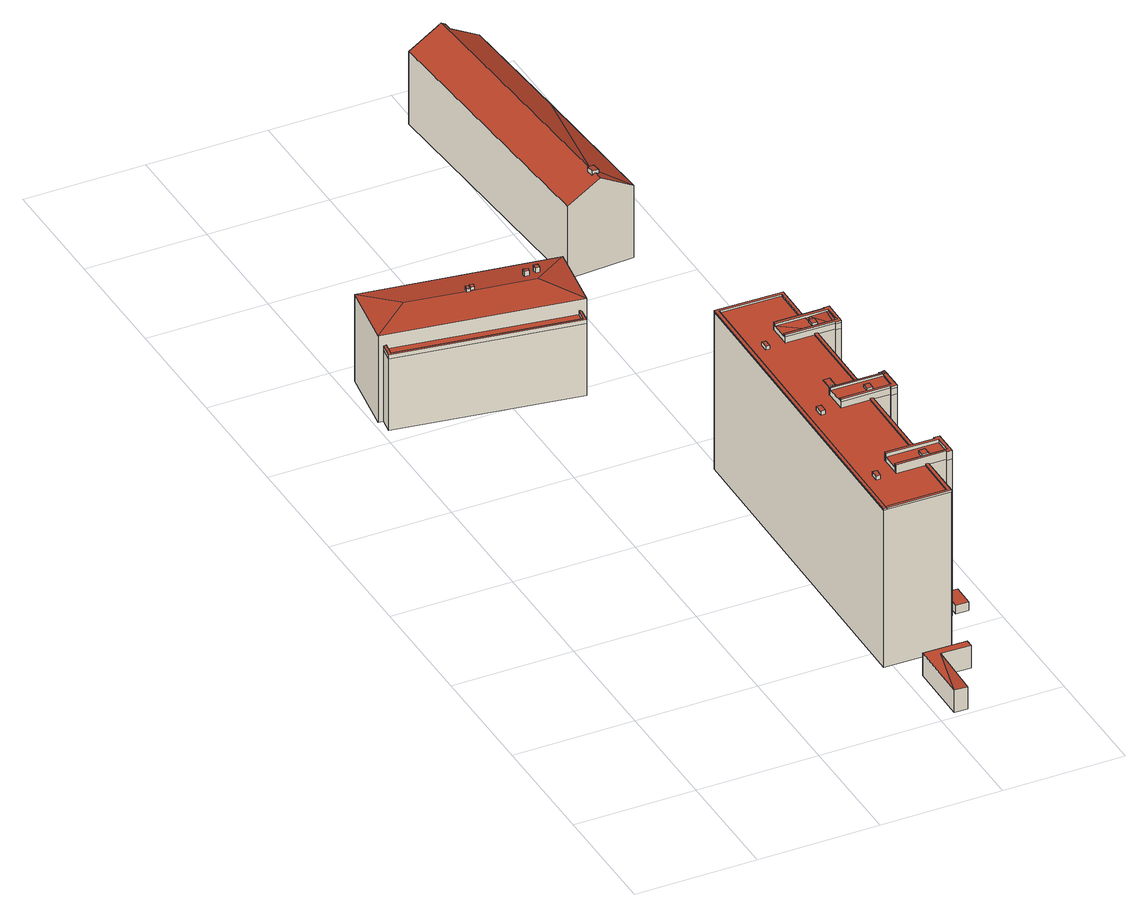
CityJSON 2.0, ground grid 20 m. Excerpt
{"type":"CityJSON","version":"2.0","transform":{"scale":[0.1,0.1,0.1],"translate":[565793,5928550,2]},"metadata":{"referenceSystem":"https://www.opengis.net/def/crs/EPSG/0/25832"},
"CityObjects":{
"building1":{"type":"Building","attributes":{"Grundfläche 2D":"29.822754","Grundhöhe NN":"2.623"},"geometry":[{"type":"Solid","lod":"3","boundaries":[[[[0,1,2]],[[3,4,0,2,5]],[[6,7,2,1]],[[7,8,5,2]],[[8,9,3,5]],[[9,10,4,3]],[[10,11,0,4]],[[11,6,1,0]],[[6,11,10,9,8,7]]]],"semantics":{"surfaces":[{"type":"RoofSurface"},{"type":"WallSurface"},{"type":"GroundSurface"}],"values":[[0,0,1,1,1,1,1,1,2]]}}]},
"building2":{"type":"Building","attributes":{"Grundfläche 2D":"435.287577","Grundhöhe NN":"2.024"},"children":["building2-1","building2-2","building2-3","building2-4"],"geometry":[{"type":"Solid","lod":"3","boundaries":[[[[12,13,14,15,16,17,18,19]],[[20,21,22,23,24,25,26,27]],[[20,27,28]],[[29,24,23]],[[26,25,24,29,28,27]],[[30,31,32,33]],[[34,35,13,12]],[[35,36,14,13]],[[36,37,15,14]],[[33,32,17,16]],[[17,32,31,18]],[[31,30,19,18]],[[34,12,19,30,33,16,15,37,38,39,23,22,21,20,40,41]],[[29,23,39,42]],[[28,29,42,43]],[[20,28,43,40]],[[35,34,41,44]],[[36,35,44,45]],[[37,36,45,38]],[[39,38,45,44,41,40,43,42]]]],"semantics":{"surfaces":[{"type":"RoofSurface"},{"type":"WallSurface"},{"type":"GroundSurface"}],"values":[[0,0,0,0,0,0,1,1,1,1,1,1,1,1,1,1,1,1,1,2]]}}]},
"building2-1":{"type":"BuildingInstallation","parents":["building2"],"geometry":[{"type":"MultiSurface","lod":"3","boundaries":[[[46,47,48,49]],[[49,48,50,51]],[[46,49,51,52]],[[47,46,52,53]],[[48,47,53,50]]],"semantics":{"surfaces":[{"type":"RoofSurface"},{"type":"WallSurface"}],"values":[0,1,1,1,1]}}]},
"building2-2":{"type":"BuildingInstallation","parents":["building2"],"geometry":[{"type":"MultiSurface","lod":"3","boundaries":[[[54,55,56,57,58,59,60,61,62]],[[26,63,58,57,56,55,64,65]],[[66,60,59,58,63,67]],[[68,69,54,62,61,60,66,25]],[[55,54,69,64]]],"semantics":{"surfaces":[{"type":"RoofSurface"},{"type":"WallSurface"}],"values":[0,1,1,1,1]}}]},
"building2-3":{"type":"BuildingInstallation","parents":["building2"],"geometry":[{"type":"MultiSurface","lod":"3","boundaries":[[[70,71,72,73,74]],[[75,76,72,71]],[[76,77,78,74,73,72]],[[70,74,78,79]],[[79,75,71,70]]],"semantics":{"surfaces":[{"type":"RoofSurface"},{"type":"WallSurface"}],"values":[0,1,1,1,1]}}]},
"building2-4":{"type":"BuildingInstallation","parents":["building2"],"geometry":[{"type":"MultiSurface","lod":"3","boundaries":[[[80,81,82,83]],[[83,82,84,85]],[[80,83,85,86]],[[81,80,86,87]],[[82,81,87,84]]],"semantics":{"surfaces":[{"type":"RoofSurface"},{"type":"WallSurface"}],"values":[0,1,1,1,1]}}]},
"building3":{"type":"Building","attributes":{"Grundfläche 2D":"692.890060","Grundhöhe NN":"2.832"},"children":["building3-1","building3-2","building3-3","building3-4","building3-5","building3-6","building3-7","building3-8","building3-9","building3-10","building3-11","building3-12","building3-13","building3-14","building3-15"],"geometry":[{"type":"MultiSurface","lod":"3","boundaries":[[[88,89,90,91,92,93,94,95,96]],[[97,98,99,100,101,102,103,104,105,106,107,108,109,110,111,112,113,114,115,116,117,118,119,120,121,122,123,124]],[[125,126,127,128],[129,130,131,132]],[[133,134,135,136]],[[137,138,139,140]],[[141,142,143,144]],[[145,143,142,136,135,139,138,146]],[[147,148,141,144,149,150,137,140,151]],[[152,147,151]],[[134,133,153,154,155,156,157]],[[158,159,160,161],[162,163,164,165]],[[166,167,168,169]],[[170,171,167]],[[171,168,167]],[[167,172,173,174,175,176,177,170]],[[178,171,170]],[[179,168,171]],[[180,181,182,183,184,185]],[[186,187,188,189]],[[190,191,192,193]],[[194,117,90,89]],[[91,116,115,92]],[[93,92,115,114]],[[94,93,114,113]],[[195,196,96,95]],[[196,197,88,96]],[[197,194,89,88]],[[198,199,200,201,202,203]],[[198,203,204,205]],[[94,113,112,206,205,204,195,95]],[[109,207,152,151,206,112,111,110]],[[208,107,209,210,207,109,108,211]],[[210,209,212,213]],[[214,215,213,212,216,217]],[[214,217,201,200]],[[218,99,219,220,221,101,100,222]],[[220,219,223,224]],[[224,223,225,226]],[[226,225,227,228]],[[229,230,228,227,231,232]],[[229,232,233,234]],[[235,105,104,236,234,233,106,237]],[[101,221,160,159,236,104,103,102]],[[123,122,127,126]],[[236,159,166,169]],[[167,166,159,158]],[[172,167,158,161]],[[173,172,161,160]],[[160,221,174,173]],[[221,220,175,174]],[[220,224,176,175]],[[224,226,177,176]],[[177,226,228,178,170]],[[228,230,229,179,171,178]],[[229,234,168,179]],[[234,236,169,168]],[[238,239,240,119,241]],[[242,243,244,245]],[[246,219,99,247,248,249,250,251]],[[252,253,182,181,225,223,254,255]],[[256,257,209,107,258,259]],[[260,217,216,212,261,262]],[[201,217,260,263]],[[264,265,266,267]],[[98,268,269,270]],[[271,232,231,227,272,273]],[[106,233,274,275]],[[276,203,202,201,263,277]],[[195,204,278,279]],[[212,209,257,261]],[[248,247,99,98,270,249]],[[194,197,280,281]],[[238,241,119,118,282]],[[197,196,283,280]],[[118,117,194,281,282]],[[243,240,239,244]],[[265,242,245,266]],[[268,264,267,269]],[[254,223,219,246,251,250,252,255]],[[272,227,225,181,180,284]],[[233,232,271,274]],[[258,107,106,275,256,259]],[[204,203,276,278]],[[196,195,279,283]],[[253,285,183,182]],[[184,183,285,286]],[[185,184,286,287]],[[180,185,287,284]],[[288,289,189,188]],[[289,290,186,189]],[[290,291,187,186]],[[291,288,188,187]],[[292,293,193,192]],[[293,294,190,193]],[[294,295,191,190]],[[295,292,192,191]],[[257,256,275,274,271,273,272,284,287,286,285,253,252,250,249,270,269,267,266,245,244,239,238,282,281,280,283,279,278,276,277,263,260,262,261]],[[291,290,289,288]],[[295,294,293,292]]],"semantics":{"surfaces":[{"type":"RoofSurface"},{"type":"WallSurface"},{"type":"GroundSurface"}],"values":[0,0,0,0,0,0,0,0,0,0,0,0,0,0,0,0,0,0,0,0,1,1,1,1,1,1,1,1,1,1,1,1,1,1,1,1,1,1,1,1,1,1,1,1,1,1,1,1,1,1,1,1,1,1,1,1,1,1,1,1,1,1,1,1,1,1,1,1,1,1,1,1,1,1,1,1,1,1,1,1,1,1,1,1,1,1,1,1,1,1,1,1,1,1,1,1,2,2,2]}}]},
"building3-1":{"type":"BuildingInstallation","parents":["building3"],"geometry":[{"type":"MultiSurface","lod":"3","boundaries":[[[296,297,298,299]],[[299,298,300,301]],[[296,299,301,302]],[[297,296,302,303]],[[298,297,303,300]]],"semantics":{"surfaces":[{"type":"RoofSurface"},{"type":"WallSurface"}],"values":[0,1,1,1,1]}}]},
"building3-2":{"type":"BuildingInstallation","parents":["building3"],"geometry":[{"type":"MultiSurface","lod":"3","boundaries":[[[304,305,306,307,308,309,310,311,312,313,314,315]],[[310,309,124,123,126]],[[311,310,126,125]],[[312,311,125,128]],[[313,312,128,127]],[[313,127,122,121,314]],[[316,119,240,315,314,121,120,317]],[[315,240,243,304]],[[304,243,242,305]],[[305,242,265,306]],[[306,265,264,307]],[[307,264,268,308]],[[318,97,124,309,308,268,98,319]]],"semantics":{"surfaces":[{"type":"RoofSurface"},{"type":"WallSurface"}],"values":[0,1,1,1,1,1,1,1,1,1,1,1,1]}}]},
"building3-3":{"type":"BuildingInstallation","parents":["building3"],"geometry":[{"type":"MultiSurface","lod":"3","boundaries":[[[235,237,208,211]],[[106,107,208,237]],[[108,105,235,211]]],"semantics":{"surfaces":[{"type":"RoofSurface"},{"type":"WallSurface"}],"values":[0,1,1]}}]},
"building3-4":{"type":"BuildingInstallation","parents":["building3"],"geometry":[{"type":"MultiSurface","lod":"3","boundaries":[[[91,90,320,316,317,321]],[[118,320,90,117]],[[118,119,316,320]],[[321,317,120,322]],[[91,321,322,116]]],"semantics":{"surfaces":[{"type":"RoofSurface"},{"type":"WallSurface"}],"values":[0,1,1,1,1]}}]},
"building3-5":{"type":"BuildingInstallation","parents":["building3"],"geometry":[{"type":"MultiSurface","lod":"3","boundaries":[[[323,324,325,326]],[[326,325,162,165]],[[323,326,165,164]],[[324,323,164,163]],[[325,324,163,162]]],"semantics":{"surfaces":[{"type":"RoofSurface"},{"type":"WallSurface"}],"values":[0,1,1,1,1]}}]},
"building3-6":{"type":"BuildingInstallation","parents":["building3"],"geometry":[{"type":"MultiSurface","lod":"3","boundaries":[[[327,328,329,330]],[[330,329,331,332]],[[327,330,332,333]],[[328,327,333,334]],[[329,328,334,331]]],"semantics":{"surfaces":[{"type":"RoofSurface"},{"type":"WallSurface"}],"values":[0,1,1,1,1]}}]},
"building3-7":{"type":"BuildingInstallation","parents":["building3"],"geometry":[{"type":"MultiSurface","lod":"3","boundaries":[[[335,336,337,338]],[[338,337,339,340]],[[335,338,340,341]],[[336,335,341,342]],[[337,336,342,339]]],"semantics":{"surfaces":[{"type":"RoofSurface"},{"type":"WallSurface"}],"values":[0,1,1,1,1]}}]},
"building3-8":{"type":"BuildingInstallation","parents":["building3"],"geometry":[{"type":"MultiSurface","lod":"3","boundaries":[[[343,344,345,346]],[[137,150,346,345,146,138]],[[343,346,150,149]],[[143,145,344,343,149,144]],[[345,344,145,146]]],"semantics":{"surfaces":[{"type":"RoofSurface"},{"type":"WallSurface"}],"values":[0,1,1,1,1]}}]},
"building3-9":{"type":"BuildingInstallation","parents":["building3"],"geometry":[{"type":"MultiSurface","lod":"3","boundaries":[[[347,348,349,350,351,352,353,354,355,356,357,358,359,360]],[[206,151,355,354]],[[139,135,134,157,356,355,151,140]],[[155,357,356,157,156]],[[357,155,154]],[[133,136,142,148,357,154,153]],[[152,358,357,148,147]],[[142,141,148]],[[152,207,359,358]],[[207,210,360,359]],[[210,213,347,360]],[[213,215,214,349,348,347]],[[214,200,350,349]],[[200,199,198,352,351,350]],[[198,205,353,352]],[[205,206,354,353]]],"semantics":{"surfaces":[{"type":"RoofSurface"},{"type":"WallSurface"}],"values":[0,1,1,1,1,1,1,1,1,1,1,1,1,1,1,1]}}]},
"building3-10":{"type":"BuildingInstallation","parents":["building3"],"geometry":[{"type":"MultiSurface","lod":"3","boundaries":[[[361,362,363,364]],[[364,363,130,129]],[[361,364,129,132]],[[362,361,132,131]],[[363,362,131,130]]],"semantics":{"surfaces":[{"type":"RoofSurface"},{"type":"WallSurface"}],"values":[0,1,1,1,1]}}]},
"building3-11":{"type":"BuildingInstallation","parents":["building3"],"geometry":[{"type":"MultiSurface","lod":"3","boundaries":[[[365,366,367,368]],[[369,370,368,367]],[[365,368,370,371]],[[366,365,371,372]],[[367,366,372,369]]],"semantics":{"surfaces":[{"type":"RoofSurface"},{"type":"WallSurface"}],"values":[0,1,1,1,1]}}]},
"building3-12":{"type":"BuildingInstallation","parents":["building3"],"geometry":[{"type":"MultiSurface","lod":"3","boundaries":[[[222,318,319,218]],[[100,97,318,222]],[[99,218,319,98]]],"semantics":{"surfaces":[{"type":"RoofSurface"},{"type":"WallSurface"}],"values":[0,1,1]}}]},
"building3-13":{"type":"BuildingInstallation","parents":["building3"],"geometry":[{"type":"MultiSurface","lod":"3","boundaries":[[[373,258,374,375]],[[376,377,375,374]],[[377,378,373,375]],[[378,259,258,373]],[[259,376,374,258]],[[259,378,377,376]]],"semantics":{"surfaces":[{"type":"RoofSurface"},{"type":"WallSurface"},{"type":"OuterCeilingSurface"}],"values":[0,1,1,1,1,2]}}]},
"building3-14":{"type":"BuildingInstallation","parents":["building3"],"geometry":[{"type":"MultiSurface","lod":"3","boundaries":[[[247,379,380,254,246]],[[381,382,380,379]],[[251,248,247,246]],[[382,255,254,380]],[[255,251,246,254]],[[248,381,379,247]],[[251,255,382,381,248]]],"semantics":{"surfaces":[{"type":"RoofSurface"},{"type":"WallSurface"},{"type":"OuterCeilingSurface"}],"values":[0,1,1,1,1,1,2]}}]},
"building3-15":{"type":"BuildingInstallation","parents":["building3"],"geometry":[{"type":"MultiSurface","lod":"3","boundaries":[[[383,241,384,385,386]],[[385,384,387,388]],[[241,389,390]],[[384,241,390,387]],[[386,385,388,391]],[[391,392,383,386]],[[389,392,391,388,387,390]]],"semantics":{"surfaces":[{"type":"RoofSurface"},{"type":"WallSurface"},{"type":"OuterCeilingSurface"}],"values":[0,1,1,1,1,1,2]}}]},
"building4":{"type":"Building","attributes":{"Grundfläche 2D":"509.791509","Grundhöhe NN":"2.210"},"children":["building4-1","building4-2","building4-3","building4-4"],"geometry":[{"type":"Solid","lod":"3","boundaries":[[[[393,394,395,396,397,398,399]],[[400,393,399,398]],[[401,393,400]],[[401,402,403,404,394,393]],[[400,398,397,405,406]],[[402,401,400,406,407]],[[403,402,407,408]],[[404,403,408,409]],[[410,396,395,394,404,409,411]],[[397,396,410,405]],[[410,411,409,408,407,406,405]]]],"semantics":{"surfaces":[{"type":"RoofSurface"},{"type":"WallSurface"},{"type":"GroundSurface"}],"values":[[0,0,0,0,1,1,1,1,1,1,2]]}}]},
"building4-1":{"type":"BuildingInstallation","parents":["building4"],"geometry":[{"type":"MultiSurface","lod":"3","boundaries":[[[412,413,414,415,416]],[[417,416,415]],[[413,412,418,419]],[[399,420,414,413,419]],[[420,421,417,415,414]],[[417,421,393,416]],[[418,412,416,393]]],"semantics":{"surfaces":[{"type":"RoofSurface"},{"type":"WallSurface"}],"values":[0,0,1,1,1,1,1]}}]},
"building4-2":{"type":"BuildingInstallation","parents":["building4"],"geometry":[{"type":"MultiSurface","lod":"3","boundaries":[[[422,423,424,425]],[[426,427,424,423]],[[427,428,425,424]],[[428,429,422,425]],[[429,426,423,422]],[[426,429,428,427]]],"semantics":{"surfaces":[{"type":"RoofSurface"},{"type":"WallSurface"},{"type":"OuterCeilingSurface"}],"values":[0,1,1,1,1,2]}}]},
"building4-3":{"type":"BuildingInstallation","parents":["building4"],"geometry":[{"type":"MultiSurface","lod":"3","boundaries":[[[430,431,432,433]],[[434,435,432,431]],[[435,436,433,432]],[[436,437,430,433]],[[437,434,431,430]],[[434,437,436,435]]],"semantics":{"surfaces":[{"type":"RoofSurface"},{"type":"WallSurface"},{"type":"OuterCeilingSurface"}],"values":[0,1,1,1,1,2]}}]},
"building4-4":{"type":"BuildingInstallation","parents":["building4"],"geometry":[{"type":"MultiSurface","lod":"3","boundaries":[[[438,439,440,441]],[[442,443,440,439]],[[444,442,439,438]],[[443,445,441,440]],[[445,444,438,441]],[[442,444,445,443]]],"semantics":{"surfaces":[{"type":"RoofSurface"},{"type":"WallSurface"},{"type":"OuterCeilingSurface"}],"values":[0,1,1,1,1,2]}}]}
},
"vertices":[
[423,3,46],[445,3,45],[447,96,46],[496,108,46],[424,109,46],[496,95,46],[445,3,6],[447,96,6],[496,95,6],[496,108,6],[424,109,6],[423,3,6],
[16,1053,134],[12,1029,134],[311,982,134],[315,1008,134],[311,1008,134],[308,986,134],[17,1032,134],[20,1053,134],[8,1055,153],[20,1053,153],[311,1008,153],[323,1006,153],[276,1070,163],[173,1086,163],[168,1087,163],[73,1102,163],[25,1166,153],[340,1118,153],[20,1053,127],[17,1032,127],[308,986,127],[311,1008,127],[16,1053,127],[12,1029,127],[311,982,127],[315,1008,127],[315,1008,0],[323,1006,0],[8,1055,0],[16,1053,0],[340,1118,0],[25,1166,0],[12,1029,0],[311,982,0],
[262,1088,169],[270,1087,169],[271,1092,169],[263,1094,169],[271,1092,159],[263,1094,159],[262,1088,160],[270,1087,160],
[174,1093,168],[169,1094,168],[168,1089,168],[168,1087,168],[168,1086,168],[170,1085,168],[173,1085,168],[173,1086,168],[173,1087,168],[168,1086,163],[169,1094,162],[168,1089,163],[173,1085,163],[170,1085,163],[173,1087,163],[174,1093,162],
[182,1094,168],[177,1095,168],[175,1087,168],[177,1087,168],[180,1086,168],[177,1095,161],[175,1087,163],[177,1087,163],[180,1086,163],[182,1094,161],
[288,1089,168],[289,1097,168],[282,1098,168],[282,1090,168],[282,1098,158],[282,1090,159],[288,1089,159],[289,1097,158],
[388,718,289],[381,150,289],[386,150,289],[386,155,289],[393,713,289],[494,711,289],[493,637,289],[498,637,289],[499,716,289],[488,264,286],[493,264,286],[495,414,286],[490,414,286],[443,414,286],[443,419,286],[443,447,286],[443,452,286],[491,451,286],[495,451,286],[497,600,286],[492,600,286],[445,601,286],[445,605,286],[445,633,286],[445,638,286],[493,637,286],[494,711,286],[393,713,286],[386,155,286],[386,150,286],[491,149,286],[492,227,286],[487,227,286],[440,228,286],[440,232,286],[440,260,286],[440,265,286],[525,259,295],[440,260,295],[440,232,295],[525,231,295],[487,248,295],[497,248,295],[497,236,295],[487,236,295],[525,604,296],[527,632,297],[501,632,296],[522,604,296],[495,620,296],[497,620,296],[498,632,296],[493,632,296],[496,604,296],[497,604,296],[497,609,296],[496,609,296],[501,609,296],[502,620,296],[486,604,296],[492,604,296],[493,609,296],[493,620,296],[445,633,296],[445,605,296],[526,604,296],[527,604,296],[531,604,296],[531,616,296],[531,632,297],[528,446,297],[443,447,297],[443,419,297],[527,418,297],[499,434,297],[499,423,297],[490,423,297],[490,434,297],[443,447,301],[528,446,301],[524,451,300],[443,452,300],[533,446,301],[528,453,300],[527,418,301],[443,419,301],[443,414,301],[523,414,301],[523,411,301],[533,411,301],[533,453,301],[524,453,300],[533,438,42],[533,411,42],[525,411,42],[524,393,42],[551,393,42],[551,438,42],[542,601,22],[563,600,22],[563,636,22],[543,636,22],[537,227,23],[558,227,23],[558,263,24],[538,263,24],[381,150,286],[498,637,286],[499,716,286],[388,718,286],[527,639,297],[531,639,297],[536,639,297],[536,639,286],[531,639,286],[527,639,286],[527,637,286],[527,637,297],[445,638,296],[445,601,296],[497,600,289],[526,600,286],[526,600,296],[492,600,289],[526,598,286],[526,598,296],[535,598,296],[530,598,296],[530,598,286],[535,598,286],[495,414,289],[523,414,286],[523,414,297],[443,414,297],[490,414,289],[523,411,286],[523,411,297],[533,411,286],[533,411,297],[533,453,286],[533,453,297],[524,453,297],[528,453,297],[528,453,286],[524,453,286],[524,451,286],[524,451,297],[491,451,289],[443,452,297],[495,451,289],[492,227,8],[521,227,8],[521,227,286],[492,227,44],[530,225,286],[521,225,286],[521,225,8],[530,225,8],[523,414,44],[495,414,44],[495,414,42],[495,414,8],[523,414,8],[523,414,42],[523,411,8],[525,411,8],[523,411,44],[523,411,42],[497,600,8],[526,600,8],[497,600,44],[497,600,42],[535,598,8],[526,598,8],[530,598,8],[536,639,8],[521,267,286],[530,266,286],[530,266,8],[521,267,8],[521,264,286],[521,264,8],[493,264,8],[524,453,8],[533,453,8],[528,453,8],[524,451,8],[495,451,8],[527,639,8],[531,639,8],[527,637,8],[498,637,8],[388,718,8],[381,150,8],[491,149,8],[499,716,8],[533,438,8],[524,393,8],[551,393,8],[551,438,8],[563,636,8],[543,636,8],[542,601,8],[563,600,8],[558,263,8],[538,263,8],[537,227,8],[558,227,8],
[461,470,288],[461,488,288],[451,488,288],[451,470,288],[451,488,286],[451,470,286],[461,470,286],[461,488,286],
[521,225,301],[530,225,301],[530,266,301],[521,267,301],[521,264,301],[440,265,301],[440,260,301],[525,259,301],[525,231,301],[440,232,301],[440,228,301],[521,227,301],[492,227,289],[487,227,289],[488,264,289],[493,264,289],
[491,149,289],[486,154,289],[486,154,286],
[490,423,301],[499,423,301],[499,434,301],[490,434,301],
[416,411,293],[416,425,293],[408,425,293],[408,411,293],[408,425,286],[408,411,286],[416,411,286],[416,425,286],
[418,597,292],[418,610,292],[411,610,292],[411,597,292],[411,610,286],[411,597,286],[418,597,286],[418,610,286],
[493,609,301],[501,609,301],[502,620,301],[493,620,301],
[526,598,300],[530,598,300],[535,598,300],[536,639,300],[531,639,300],[527,639,300],[527,637,300],[445,638,300],[445,633,300],[531,632,300],[531,604,300],[445,605,300],[445,601,300],[526,600,300],
[487,236,300],[497,236,300],[497,248,300],[487,248,300],
[413,225,293],[414,238,293],[406,238,293],[406,225,293],[406,238,286],[406,225,286],[413,225,286],[414,238,286],
[525,600,44],[497,589,44],[525,588,44],[497,589,42],[525,588,42],[525,600,42],
[495,402,44],[523,401,44],[495,402,42],[523,401,42],
[520,227,44],[492,215,44],[520,215,44],[520,225,44],[492,215,42],[520,215,42],[503,227,42],[492,227,42],[520,224,42],[520,227,42],
[473,1293,161],[444,1725,161],[402,1722,137],[389,1721,130],[419,1260,130],[475,1264,161],[474,1280,161],[530,1267,129],[515,1507,129],[501,1715,129],[452,1712,157],[451,1726,157],[419,1260,2],[530,1267,2],[501,1715,2],[452,1712,2],[451,1726,2],[389,1721,2],[402,1722,2],
[467,1292,166],[468,1279,166],[479,1280,165],[478,1291,165],[473,1293,165],[478,1293,165],[467,1292,158],[468,1279,158],[479,1280,158],[478,1293,158],
[508,1657,30],[505,1657,30],[506,1637,30],[509,1638,30],[505,1657,28],[506,1637,28],[509,1638,28],[508,1657,28],
[518,1507,30],[515,1507,30],[516,1488,30],[519,1488,30],[515,1507,28],[516,1488,28],[519,1488,28],[518,1507,28],
[527,1357,30],[524,1357,30],[525,1338,30],[528,1338,30],[524,1357,28],[525,1338,28],[527,1357,28],[528,1338,28]
]}
